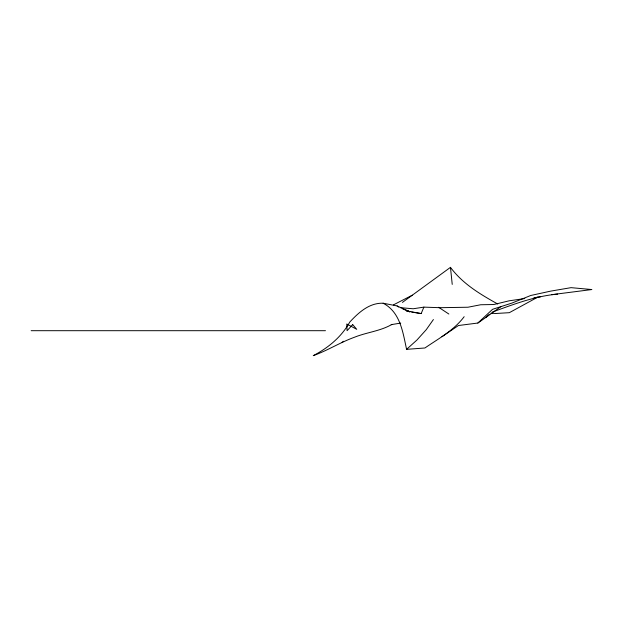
<?xml version="1.0" encoding="UTF-8"?>
<svg xmlns="http://www.w3.org/2000/svg" width="623" height="623" viewBox="0 0 623 623"><rect width="100%" height="100%" fill="white"/><g stroke="black" fill="none" stroke-linecap="round" stroke-linejoin="round"><path stroke-width="0.93" d="M411.772 312.1L421.179 313.579L423.874 307.131L439.986 307.7L467.959 307.232L480.683 304.756L493.821 304.515L509.162 300.808L524.815 298.542M433.413 319.537L426.272 329.66L416.935 340.026L406.578 349.339C402.894 332.386 400.278 312.053 383.114 303.222C369.283 302.731 358.544 312.606 349.744 322.083C341.482 336.981 328.204 347.86 313.26 355.647C327.425 350.601 340.15 342.424 354.285 337.316C366.69 332.277 380.349 331.156 392.054 324.357M464.158 316.702C453.988 330.291 438.631 338.546 424.909 347.984L406.578 349.339M441.948 336.716L458.458 325.518L477.864 323.033L492.528 309.327L511.904 303.089L530.741 295.489L550.787 291.105L571.05 287.655L591.85 289.547L551.877 294.656M477.864 323.033L485.987 317.356L489.351 314.288M402.403 302.412L450.468 267.353C462.663 283.815 480.201 294.251 497.691 303.977M485.987 317.356L501.235 306.391M342.089 342.323L343.639 341.272M537.906 297.062L509.326 312.684L495.589 313.501L490.947 313.143M393.409 304.881L412.294 295.201M492.271 312.107C513.508 304.336 534.916 296.127 557.632 294.103M391.205 324.653L400.721 323.072M423.874 307.131L413.174 308.767L400.215 307.653M533.942 297.732L540.577 296.75M31.15 330.696L325.471 330.696M421.179 313.579L406.414 310.877L409.887 311.804L397.1 305.94L383.114 303.222M402.824 308.985L409.887 311.804M438.639 307.295L448.856 314.031M397.1 305.94L398.564 307.03M450.468 267.353L452.228 284.407M352.696 324.606L347.089 330.696L346.754 324.007L356.73 329.31L352.696 324.606"/></g></svg>
